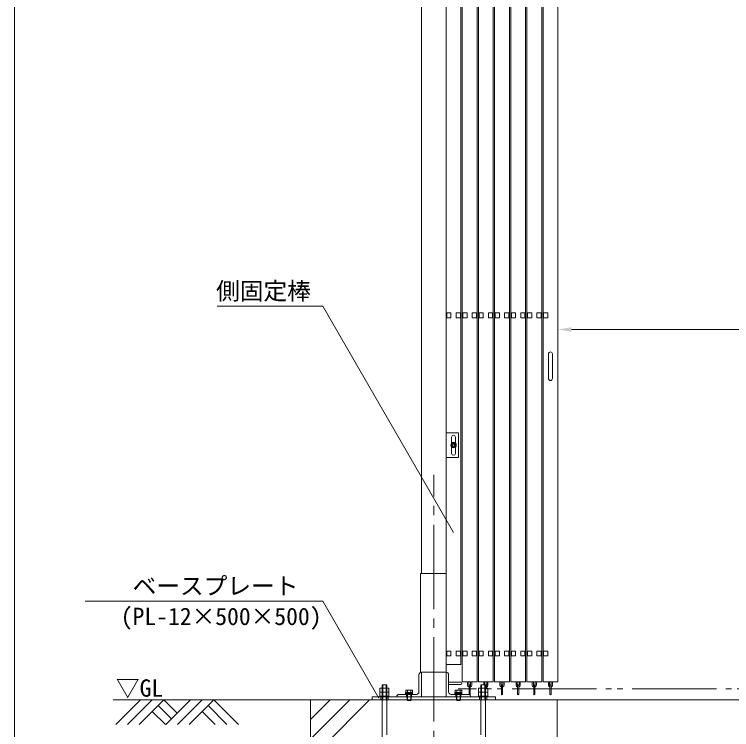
# Model space of a CAD drawing. Units: millimetres, scale not verified. Extents: x 54697 to 74822, y -14438 to 14438.
# Drawn here: x 54697 to 57605, y -11409 to -8508 of the extents above; entities that cross this region are included whole.
import ezdxf
from ezdxf.enums import TextEntityAlignment as Align

# ---------------------------------------------------------------- set-up
doc = ezdxf.new("R2010")
doc.units = ezdxf.units.MM
doc.header["$LTSCALE"] = 38
for name, pattern in [('CHAIN2', [12, 9, -1, 1, -1]), ('DASHED1', [1.8, 1.2, -0.6]), ('DOUBLE_CHAIN2', [12.8, 9, -1, 0.6, -0.6, 0.6, -1])]:
    doc.linetypes.add(name, pattern=pattern)
for name, color, linetype, lineweight in [('0-4_ﾊﾝﾄﾞﾙ', 7, 'Continuous', 18), ('0-5_ﾍﾞｰｽﾗｲﾝ', 5, 'Continuous', 18), ('0-6_ﾎﾞﾙﾄ類', 2, 'Continuous', 18), ('0-8_ﾜｲﾔｰﾛｰﾌﾟ', 7, 'DOUBLE_CHAIN2', 18), ('0-9_基礎工事用PCA大', 7, 'Continuous', 18), ('0-A_図面枠', 7, 'Continuous', 18), ('0-B_寸法', 3, 'Continuous', 18), ('0-C_側固定棒', 7, 'Continuous', 18), ('1-0_中央走行棒', 7, 'Continuous', 18), ('1-2_中央走行棒左', 7, 'Continuous', 18), ('1-4_通芯', 1, 'CHAIN2', 18), ('1-8_標準柱', 7, 'Continuous', 18), ('1-9_文字', 7, 'Continuous', 18)]:
    doc.layers.add(name, color=color, linetype=linetype, lineweight=lineweight)
doc.styles.add('ＭＳ ゴシック', font='')
doc.styles.get('ＭＳ ゴシック').set_extended_font_data('MS Gothic')

msp = doc.modelspace()

# ---------------------------------------------------------------- linework, layer by layer
at = {"layer": '0-4_ﾊﾝﾄﾞﾙ'}
for p, q in [((56862.39, -9884.94), (56862.39, -9984.93)), ((56878.41, -9884.94), (56878.41, -9984.93))]:
    msp.add_line(p, q, dxfattribs=at)
for centre, start, end in [((56870.4, -9884.94), 0, 180), ((56870.4, -9984.93), 180, 0)]:
    msp.add_arc(centre, 8.01, start, end, dxfattribs=at)
at = {"layer": '0-5_ﾍﾞｰｽﾗｲﾝ'}
msp.add_line((55097.4, -11287.5), (66897.39, -11287.5), dxfattribs=at)
at = {"layer": '0-6_ﾎﾞﾙﾄ類'}
for p, q in [((56187.87, -11255.46), (56187.87, -11240.91)), ((56206.92, -11255.46), (56206.92, -11240.91)), ((56285.58, -11248.5), (56283.72, -11249.55)), ((56283.72, -11249.55), (56283.72, -11258.31)), ((56285.58, -11248.5), (56309.25, -11248.5)), ((56290.56, -11249.55), (56290.56, -11258.31)), ((56304.24, -11249.55), (56304.24, -11258.31)), ((56309.25, -11248.5), (56311.08, -11249.55)), ((56311.08, -11249.55), (56311.08, -11258.31)), ((56485.56, -11248.5), (56483.73, -11249.55)), ((56483.73, -11249.55), (56483.73, -11258.31)), ((56485.56, -11248.5), (56509.23, -11248.5)), ((56490.57, -11249.55), (56490.57, -11258.31)), ((56504.22, -11249.55), (56504.22, -11258.31)), ((56509.23, -11248.5), (56511.06, -11249.55)), ((56511.06, -11249.55), (56511.06, -11258.31)), ((56587.89, -11255.46), (56587.89, -11240.91)), ((56606.94, -11255.46), (56606.94, -11240.91)), ((56187.87, -11258.34), (56187.87, -11272.89)), ((56206.92, -11258.34), (56206.92, -11272.89)), ((56283.72, -11258.31), (56311.08, -11258.31)), ((56286.15, -11258.49), (56308.65, -11258.49)), ((56289.39, -11287.5), (56289.39, -11265.51)), ((56290.62, -11290.29), (56290.62, -11265.51)), ((56296.2, -11261.49), (56297.28, -11265.51)), ((56297.52, -11261.49), (56298.6, -11265.51)), ((56305.41, -11287.5), (56305.41, -11265.51)), ((56483.73, -11258.31), (56511.06, -11258.31)), ((56486.16, -11258.49), (56508.63, -11258.49)), ((56489.4, -11287.5), (56489.4, -11265.51)), ((56490.63, -11290.29), (56490.63, -11265.51)), ((56496.21, -11261.49), (56497.29, -11265.51)), ((56497.53, -11261.49), (56498.61, -11265.51)), ((56505.39, -11287.5), (56505.39, -11265.51)), ((56587.89, -11258.34), (56587.89, -11272.89)), ((56606.94, -11258.34), (56606.94, -11272.89)), ((56289.39, -11287.5), (56290.62, -11290.29)), ((56489.4, -11287.5), (56490.63, -11290.29))]:
    msp.add_line(p, q, dxfattribs=at)
for points in [[(56472.48, -10246.44), (56467.59, -10254.93), (56472.48, -10263.45), (56482.32, -10263.45), (56487.21, -10254.93), (56482.32, -10246.44)], [(56178.93, -11255.46), (56178.93, -11240.91), (56215.89, -11240.91), (56215.89, -11255.46), (56213.4, -11256.9), (56181.39, -11256.9)], [(56578.92, -11255.46), (56578.92, -11240.91), (56615.88, -11240.91), (56615.88, -11255.46), (56613.39, -11256.9), (56581.41, -11256.9)], [(56178.93, -11258.34), (56178.93, -11272.89), (56215.89, -11272.89), (56215.89, -11258.34), (56213.4, -11256.9), (56181.39, -11256.9)], [(56179.41, -11272.89), (56215.41, -11272.89), (56215.41, -11275.5), (56179.41, -11275.5)], [(56311.41, -11258.49), (56311.41, -11261.49), (56283.39, -11261.49), (56283.39, -11258.49)], [(56283.39, -11261.49), (56311.41, -11261.49), (56311.41, -11265.51), (56283.39, -11265.51)], [(56511.39, -11258.49), (56511.39, -11261.49), (56483.4, -11261.49), (56483.4, -11258.49)], [(56483.4, -11261.49), (56511.39, -11261.49), (56511.39, -11265.51), (56483.4, -11265.51)], [(56578.92, -11258.34), (56578.92, -11272.89), (56615.88, -11272.89), (56615.88, -11258.34), (56613.39, -11256.9), (56581.41, -11256.9)], [(56579.4, -11272.89), (56615.4, -11272.89), (56615.4, -11275.5), (56579.4, -11275.5)]]:
    msp.add_lwpolyline(points, close=True, dxfattribs=at)
for points in [[(56290.62, -11290.29), (56304.18, -11290.29), (56304.18, -11265.51)], [(56490.63, -11290.29), (56504.16, -11290.29), (56504.16, -11265.51)], [(56289.39, -11287.5), (56305.41, -11287.5), (56304.18, -11290.29)], [(56489.4, -11287.5), (56505.39, -11287.5), (56504.16, -11290.29)]]:
    msp.add_lwpolyline(points, dxfattribs=at)
for radius in [11.01, 8.49, 4.77, 4.23]:
    msp.add_circle((56477.4, -10254.93), radius, dxfattribs=at)
for centre, radius, start, end in [((56477.4, -10254.93), 8.91, 132.757, 167.243), ((56477.4, -10254.93), 8.91, 192.757, 227.243), ((56477.4, -10254.93), 8.91, 72.757, 107.243), ((56477.4, -10254.93), 8.91, 12.757, 47.243), ((56477.4, -10254.93), 8.91, 312.757, 347.243), ((56477.4, -10254.93), 8.91, 252.757, 287.243), ((56287.14, -11254.56), 6.06, 55.616, 124.384), ((56297.4, -11271.12), 22.62, 72.412, 107.588), ((56307.66, -11254.56), 6.06, 55.616, 124.384), ((56487.15, -11254.56), 6.06, 55.616, 124.384), ((56497.41, -11271.12), 22.62, 72.412, 107.588), ((56507.64, -11254.56), 6.06, 55.616, 124.384), ((56183.4, -11247.72), 8.94, 240, 300), ((56183.4, -11266.08), 8.94, 60, 120), ((56197.41, -11224.44), 32.46, 252.932, 287.068), ((56197.41, -11289.36), 32.46, 72.932, 107.068), ((56211.39, -11247.72), 8.94, 239.975, 300.025), ((56211.39, -11266.08), 8.94, 59.975, 120.025), ((56286.15, -11258.31), 0.21, 180, 270), ((56308.65, -11258.31), 0.21, 270, 0), ((56486.16, -11258.31), 0.21, 180, 270), ((56508.63, -11258.31), 0.21, 270, 0), ((56583.39, -11247.72), 8.94, 240, 300), ((56583.39, -11266.08), 8.94, 60, 120), ((56597.4, -11224.44), 32.46, 252.932, 287.068), ((56597.4, -11289.36), 32.46, 72.932, 107.068), ((56611.41, -11247.72), 8.94, 239.975, 300.025), ((56611.41, -11266.08), 8.94, 59.975, 120.025)]:
    msp.add_arc(centre, radius, start, end, dxfattribs=at)
at = {"layer": '0-8_ﾜｲﾔｰﾛｰﾌﾟ'}
msp.add_line((66299.01, -11242.5), (56495.79, -11242.5), dxfattribs=at)
at = {"layer": '0-9_基礎工事用PCA大', "color": 4, "linetype": 'DASHED1', "lineweight": 9}
for p, q in [((56182.71, -11275.5), (56182.71, -11287.5)), ((56212.41, -11275.5), (56212.41, -11287.5)), ((56289.39, -11275.5), (56289.39, -11287.5)), ((56305.41, -11275.5), (56305.41, -11287.5)), ((56489.4, -11275.5), (56489.4, -11287.5)), ((56505.39, -11275.5), (56505.39, -11287.5)), ((56582.4, -11275.5), (56582.4, -11287.5)), ((56612.4, -11275.5), (56612.4, -11287.5))]:
    msp.add_line(p, q, dxfattribs=at)
at = {"layer": '0-9_基礎工事用PCA大'}
for p, q in [((55897.41, -11527.5), (56137.41, -11287.5)), ((55897.41, -11447.49), (56057.4, -11287.5)), ((55897.41, -11367.51), (55977.39, -11287.5))]:
    msp.add_line(p, q, dxfattribs=at)
for points in [[(56187.87, -11804.46), (56187.87, -11227.5), (56206.92, -11227.5), (56206.92, -11429.49)], [(56187.87, -11289.99), (56190.36, -11287.5), (56190.36, -11227.5), (56204.43, -11227.5), (56204.43, -11287.5), (56206.92, -11289.99)], [(56606.91, -11804.46), (56606.91, -11227.5), (56587.89, -11227.5), (56587.89, -11429.49)], [(56606.91, -11289.99), (56604.42, -11287.5), (56604.42, -11227.5), (56590.38, -11227.5), (56590.38, -11287.5), (56587.89, -11289.99)]]:
    msp.add_lwpolyline(points, dxfattribs=at)
for points in [[(56147.4, -11287.5), (56647.41, -11287.5), (56647.41, -11275.5), (56147.4, -11275.5)], [(55897.41, -12287.49), (56897.4, -12287.49), (56897.4, -11287.5), (55897.41, -11287.5)]]:
    msp.add_lwpolyline(points, close=True, dxfattribs=at)
at = {"layer": '0-A_図面枠'}
msp.add_lwpolyline([(54697.41, -562.5), (74822.4, -562.5), (74822.4, -14437.5), (54697.41, -14437.5)], close=True, dxfattribs=at)
at = {"layer": '0-B_寸法'}
for p, q in [((56900.4, -9345.3), (56900.4, -9786.9)), ((56955.39, -9785.91), (65885.4, -9785.91))]:
    msp.add_line(p, q, dxfattribs=at)
at = {"layer": '0-B_寸法', "color": 91}
msp.add_solid([(56955.39, -9776.73), (56900.4, -9785.91), (56955.39, -9795.06)], dxfattribs=at)
at = {"layer": '0-C_側固定棒'}
for points in [[(56507.4, -11089.95), (56507.4, -7474.95), (56447.4, -7474.95), (56447.4, -11144.94), (56507.4, -11144.94)], [(56449.74, -9738.45), (56467.05, -9738.45), (56467.05, -9718.44), (56449.74, -9718.44)], [(56487.75, -9738.45), (56505.06, -9738.45), (56505.06, -9718.44), (56487.75, -9718.44)], [(56449.74, -11109.93), (56467.05, -11109.93), (56467.05, -11089.95), (56449.74, -11089.95)], [(56487.75, -11109.93), (56505.06, -11109.93), (56505.06, -11089.95), (56487.75, -11089.95)]]:
    msp.add_lwpolyline(points, close=True, dxfattribs=at)
at = {"layer": '1-0_中央走行棒'}
for p, q in [((56534.34, -11228.04), (56534.34, -11214.93)), ((56539.35, -11228.04), (56539.35, -11214.93)), ((56546.34, -11214.93), (56546.34, -11228.04)), ((56551.35, -11214.93), (56551.35, -11228.04)), ((56599.86, -11227.5), (56599.86, -11214.93)), ((56604.84, -11227.5), (56604.84, -11214.93)), ((56611.86, -11214.93), (56611.86, -11228.04)), ((56616.84, -11214.93), (56616.84, -11228.04)), ((56665.35, -11228.04), (56665.35, -11214.93)), ((56670.36, -11228.04), (56670.36, -11214.93)), ((56677.35, -11214.93), (56677.35, -11228.04)), ((56682.36, -11214.93), (56682.36, -11228.04)), ((56730.84, -11228.04), (56730.84, -11214.93)), ((56735.85, -11228.04), (56735.85, -11214.93)), ((56742.84, -11214.93), (56742.84, -11228.04)), ((56747.85, -11214.93), (56747.85, -11228.04)), ((56796.36, -11228.04), (56796.36, -11214.93)), ((56801.34, -11228.04), (56801.34, -11214.93)), ((56808.36, -11214.93), (56808.36, -11228.04)), ((56813.34, -11214.93), (56813.34, -11228.04)), ((56540.4, -11229.45), (56540.4, -11264.43)), ((56545.41, -11264.43), (56545.41, -11229.45)), ((56610.9, -11240.91), (56610.9, -11229.45)), ((56671.41, -11229.45), (56671.41, -11264.43)), ((56676.39, -11264.43), (56676.39, -11229.45)), ((56736.9, -11229.45), (56736.9, -11264.43)), ((56741.91, -11264.43), (56741.91, -11229.45)), ((56802.39, -11229.45), (56802.39, -11264.43)), ((56807.4, -11264.43), (56807.4, -11229.45))]:
    msp.add_line(p, q, dxfattribs=at)
for points in [[(56578.41, -7044.51), (56578.41, -11214.93), (56638.41, -11214.93), (56638.41, -6994.95), (56633.4, -6994.95)], [(56648.91, -6994.95), (56643.9, -6994.95), (56643.9, -11214.93), (56703.9, -11214.93), (56703.9, -6994.95), (56698.89, -6994.95)], [(56714.4, -6994.95), (56709.39, -6994.95), (56709.39, -11214.93), (56769.39, -11214.93), (56769.39, -6994.95), (56764.41, -6994.95)], [(56779.89, -6994.95), (56774.91, -6994.95), (56774.91, -11214.93), (56834.91, -11214.93), (56834.91, -6994.95), (56829.9, -6994.95)], [(56512.89, -7301.49), (56512.89, -11214.93), (56572.89, -11214.93), (56572.89, -7050)]]:
    msp.add_lwpolyline(points, dxfattribs=at)
for points in [[(56515.26, -9738.45), (56532.54, -9738.45), (56532.54, -9718.44), (56515.26, -9718.44)], [(56553.24, -9738.45), (56570.55, -9738.45), (56570.55, -9718.44), (56553.24, -9718.44)], [(56580.75, -9738.45), (56598.06, -9738.45), (56598.06, -9718.44), (56580.75, -9718.44)], [(56618.76, -9738.45), (56636.04, -9738.45), (56636.04, -9718.44), (56618.76, -9718.44)], [(56646.24, -9738.45), (56663.55, -9738.45), (56663.55, -9718.44), (56646.24, -9718.44)], [(56684.25, -9738.45), (56701.56, -9738.45), (56701.56, -9718.44), (56684.25, -9718.44)], [(56711.76, -9738.45), (56729.04, -9738.45), (56729.04, -9718.44), (56711.76, -9718.44)], [(56749.74, -9738.45), (56767.05, -9738.45), (56767.05, -9718.44), (56749.74, -9718.44)], [(56777.25, -9738.45), (56794.56, -9738.45), (56794.56, -9718.44), (56777.25, -9718.44)], [(56815.26, -9738.45), (56832.54, -9738.45), (56832.54, -9718.44), (56815.26, -9718.44)], [(56515.26, -11109.93), (56532.54, -11109.93), (56532.54, -11089.95), (56515.26, -11089.95)], [(56553.24, -11109.93), (56570.55, -11109.93), (56570.55, -11089.95), (56553.24, -11089.95)], [(56580.75, -11109.93), (56598.06, -11109.93), (56598.06, -11089.95), (56580.75, -11089.95)], [(56618.76, -11109.93), (56636.04, -11109.93), (56636.04, -11089.95), (56618.76, -11089.95)], [(56646.24, -11109.93), (56663.55, -11109.93), (56663.55, -11089.95), (56646.24, -11089.95)], [(56684.25, -11109.93), (56701.56, -11109.93), (56701.56, -11089.95), (56684.25, -11089.95)], [(56711.76, -11109.93), (56729.04, -11109.93), (56729.04, -11089.95), (56711.76, -11089.95)], [(56749.74, -11109.93), (56767.05, -11109.93), (56767.05, -11089.95), (56749.74, -11089.95)], [(56777.25, -11109.93), (56794.56, -11109.93), (56794.56, -11089.95), (56777.25, -11089.95)], [(56815.26, -11109.93), (56832.54, -11109.93), (56832.54, -11089.95), (56815.26, -11089.95)]]:
    msp.add_lwpolyline(points, close=True, dxfattribs=at)
for centre, radius, start, end in [((56542.86, -11228.04), 8.49, 180, 253.254), ((56542.86, -11228.04), 3.51, 180, 225.592), ((56542.89, -11229.45), 2.49, 0, 180), ((56542.86, -11228.04), 8.49, 287.463, 0), ((56542.86, -11228.04), 3.51, 316.787, 0), ((56608.41, -11229.45), 2.49, 0, 129.121), ((56608.35, -11228.04), 8.49, 287.463, 0), ((56608.35, -11228.04), 3.51, 316.787, 0), ((56673.84, -11228.04), 8.49, 180, 253.254), ((56673.84, -11228.04), 3.51, 180, 225.592), ((56673.9, -11229.45), 2.49, 0, 180), ((56673.84, -11228.04), 8.49, 287.463, 0), ((56673.84, -11228.04), 3.51, 316.787, 0), ((56739.36, -11228.04), 8.49, 180, 253.254), ((56739.36, -11228.04), 3.51, 180, 225.592), ((56739.39, -11229.45), 2.49, 0, 180), ((56739.36, -11228.04), 8.49, 287.463, 0), ((56739.36, -11228.04), 3.51, 316.787, 0), ((56804.85, -11228.04), 8.49, 180, 253.254), ((56804.85, -11228.04), 3.51, 180, 225.592), ((56804.91, -11229.45), 2.49, 0, 180), ((56804.85, -11228.04), 8.49, 287.463, 0), ((56804.85, -11228.04), 3.51, 316.787, 0), ((56542.89, -11264.43), 2.49, 180, 0), ((56673.9, -11264.43), 2.49, 180, 0), ((56739.39, -11264.43), 2.49, 180, 0), ((56804.91, -11264.43), 2.49, 180, 0)]:
    msp.add_arc(centre, radius, start, end, dxfattribs=at)
at = {"layer": '1-2_中央走行棒左'}
for p, q in [((56861.85, -11228.04), (56861.85, -11214.93)), ((56866.86, -11228.04), (56866.86, -11214.93)), ((56873.85, -11214.93), (56873.85, -11228.04)), ((56878.86, -11214.93), (56878.86, -11228.04)), ((56867.91, -11229.45), (56867.91, -11264.43)), ((56872.89, -11264.43), (56872.89, -11229.45))]:
    msp.add_line(p, q, dxfattribs=at)
msp.add_lwpolyline([(56845.41, -6994.95), (56840.4, -6994.95), (56840.4, -11214.93), (56900.4, -11214.93), (56900.4, -6994.95), (56895.39, -6994.95)], dxfattribs=at)
for points in [[(56860.05, -9738.45), (56842.74, -9738.45), (56842.74, -9718.44), (56860.05, -9718.44)], [(56860.05, -11109.93), (56842.74, -11109.93), (56842.74, -11089.95), (56860.05, -11089.95)]]:
    msp.add_lwpolyline(points, close=True, dxfattribs=at)
for centre, radius, start, end in [((56870.34, -11228.04), 8.49, 180, 253.254), ((56870.34, -11228.04), 3.51, 180, 225.592), ((56870.4, -11229.45), 2.49, 0, 180), ((56870.34, -11228.04), 8.49, 287.463, 0), ((56870.34, -11228.04), 3.51, 316.787, 0), ((56870.4, -11264.43), 2.49, 180, 0)]:
    msp.add_arc(centre, radius, start, end, dxfattribs=at)
at = {"layer": '1-4_通芯'}
msp.add_line((56397.39, -12287.49), (56397.39, -10375.5), dxfattribs=at)
at = {"layer": '1-8_標準柱'}
for p, q in [((56347.41, -10775.49), (56347.41, -7325.49)), ((56447.4, -10775.49), (56447.4, -7325.49)), ((56469.9, -10246.89), (56469.9, -10222.5)), ((56484.9, -10222.5), (56484.9, -10246.89)), ((56469.9, -10288.5), (56469.9, -10263)), ((56484.9, -10263), (56484.9, -10288.5)), ((56337.39, -11185.5), (56337.39, -11255.49)), ((56457.39, -11185.5), (56457.39, -11255.49)), ((56327.4, -11265.51), (56257.41, -11265.51)), ((56447.4, -11275.5), (56347.41, -11275.5)), ((56467.41, -11265.51), (56537.4, -11265.51))]:
    msp.add_line(p, q, dxfattribs=at)
at = {"layer": '1-8_標準柱', "color": 4, "linetype": 'DASHED1', "lineweight": 9}
for p, q in [((56287.41, -11265.51), (56287.41, -11275.5)), ((56307.39, -11265.51), (56307.39, -11275.5)), ((56487.39, -11265.51), (56487.39, -11275.5)), ((56507.4, -11265.51), (56507.4, -11275.5))]:
    msp.add_line(p, q, dxfattribs=at)
at = {"layer": '1-8_標準柱'}
for points in [[(56447.4, -10205.49), (56497.41, -10205.49), (56497.41, -10305.51), (56447.4, -10305.51)], [(56344.2, -10775.49), (56447.4, -10775.49), (56447.4, -11175.51), (56344.2, -11175.51)]]:
    msp.add_lwpolyline(points, close=True, dxfattribs=at)
for points in [[(56247.39, -11275.5), (56347.41, -11275.5), (56347.41, -11175.51)], [(56547.39, -11275.5), (56447.4, -11275.5), (56447.4, -11175.51)], [(56506.41, -11215.5), (56457.39, -11215.5), (56457.39, -11225.49), (56506.41, -11225.49)]]:
    msp.add_lwpolyline(points, dxfattribs=at)
for centre, radius, start, end in [((56477.4, -10222.5), 7.5, 0, 180), ((56477.4, -10288.5), 7.5, 180, 0), ((56347.41, -11185.5), 9.99, 90, 180), ((56447.4, -11185.5), 9.99, 0, 90), ((56506.41, -11220.51), 5.01, 270, 90), ((56257.41, -11275.5), 9.99, 90, 180), ((56327.4, -11255.49), 9.99, 270, 0), ((56467.41, -11255.49), 9.99, 180, 270), ((56537.4, -11275.5), 9.99, 0, 90)]:
    msp.add_arc(centre, radius, start, end, dxfattribs=at)
at = {"layer": '1-9_文字'}
for p, q in [((55518.99, -9691.53), (55947.39, -9691.53)), ((55947.75, -9691.53), (55947.39, -9691.53)), ((56477.76, -10609.53), (55947.75, -9691.53)), ((54984.69, -10887.51), (55947.03, -10887.51)), ((55947.39, -10887.51), (55947.03, -10887.51)), ((56174.88, -11281.5), (55947.39, -10887.51)), ((55209.15, -11287.5), (55108.92, -11387.73)), ((55256.4, -11287.5), (55156.17, -11387.73)), ((55303.65, -11287.5), (55203.42, -11387.73)), ((55303.65, -11287.5), (55357.65, -11341.5)), ((55411.65, -11287.5), (55311.42, -11387.73)), ((55458.9, -11287.5), (55358.67, -11387.73)), ((55506.15, -11287.5), (55405.92, -11387.73)), ((55506.15, -11287.5), (55606.38, -11387.73)), ((55256.4, -11334.75), (55309.38, -11387.73)), ((55280.01, -11311.14), (55334.01, -11365.14)), ((55458.9, -11334.75), (55511.88, -11387.73)), ((55482.51, -11311.14), (55559.13, -11387.73))]:
    msp.add_line(p, q, dxfattribs=at)

# ---------------------------------------------------------------- texts
at = {"layer": '1-9_文字', "style": 'ＭＳ ゴシック'}
for s, p in [('側固定棒', (55515.15, -9686.13)), ('\u3000\u3000ベースプレート\u3000\u3000\u3000', (54984.69, -10882.11)), ('(PL-12×500×500)', (55128.69, -11005.59)), ('▽GL', (55108.92, -11296.11))]:
    msp.add_text(s, height=70.38, dxfattribs=at).set_placement(p, align=Align.BOTTOM_LEFT)

doc.saveas('drawing.dxf')
